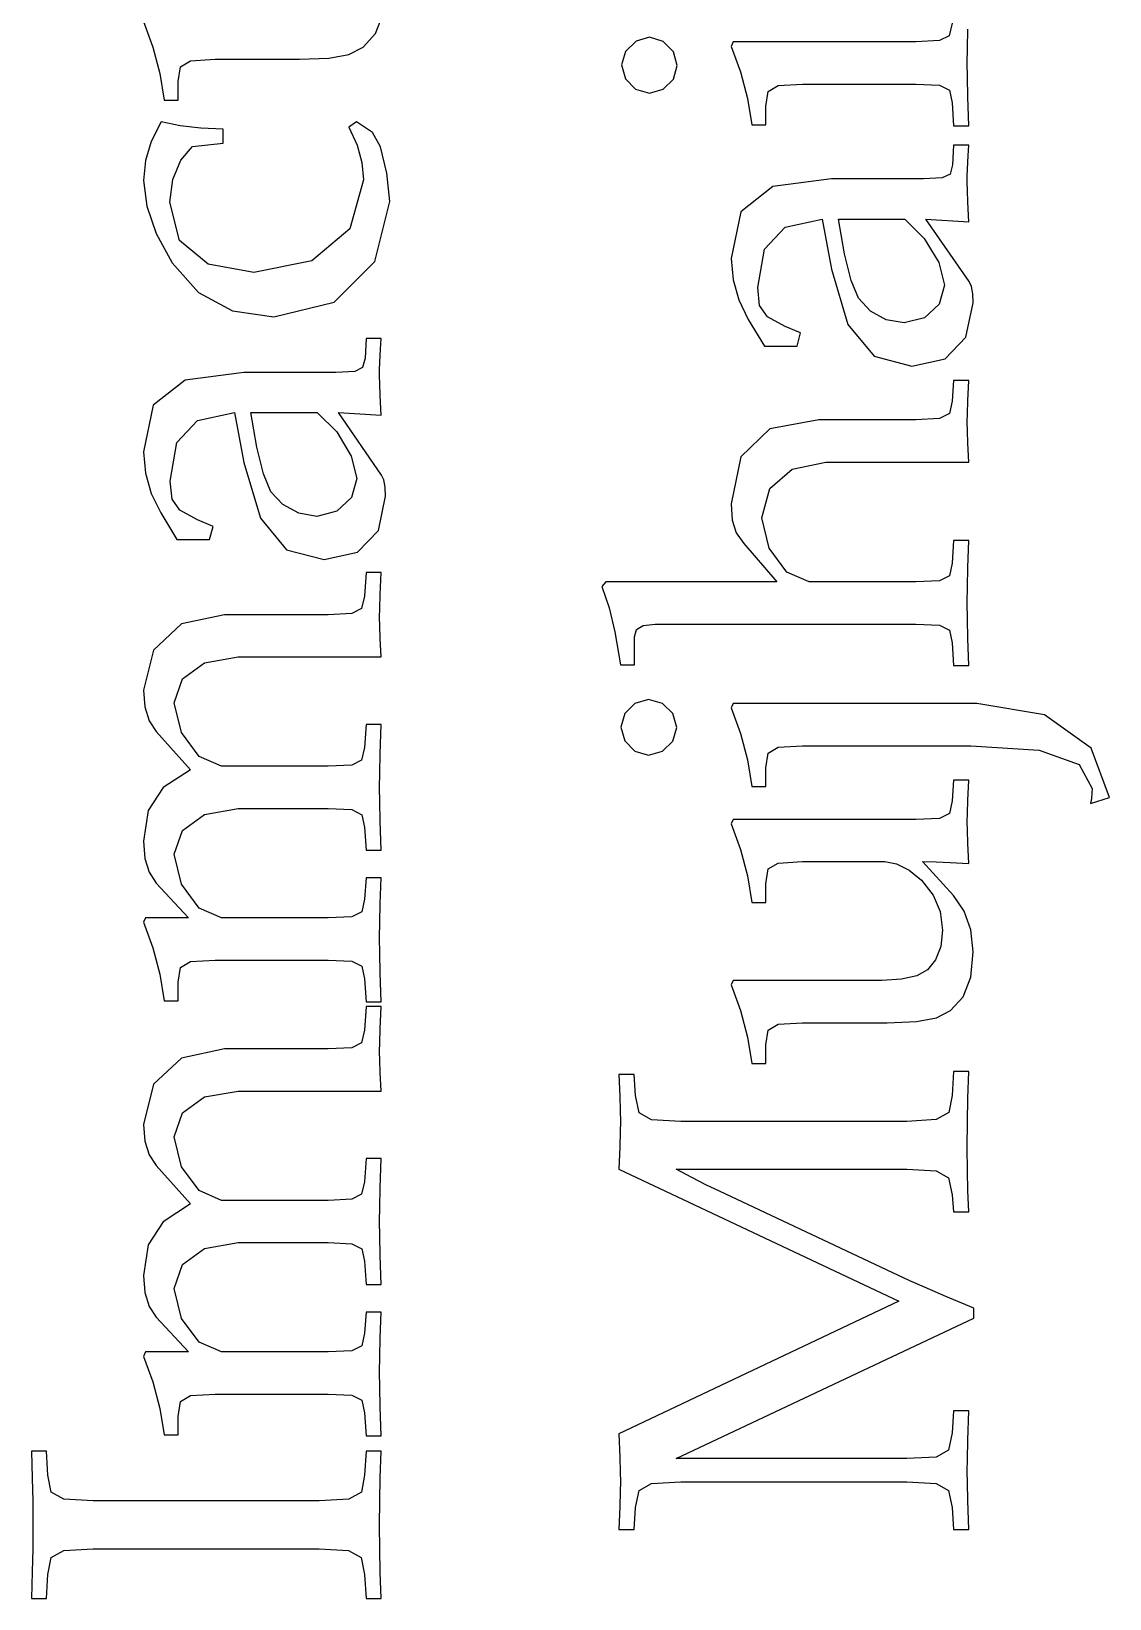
# Model space of a CAD drawing. Header units: metres. Extents: x -108.8 to -17.6, y -35.7 to 35.8.
# Drawn here: x -35.49 to -17.64, y -33.36 to -7.42 of the extents above; entities that cross this region are included whole.
import ezdxf

# ---------------------------------------------------------------- set-up
doc = ezdxf.new("R2010")
doc.units = ezdxf.units.M

msp = doc.modelspace()

# ---------------------------------------------------------------- linework, layer by layer
for p, q in [((-33.6358, -7.2536), (-33.4806, -7.67584)), ((-29.7942, -7.44992), (-29.6692, -7.12677)), ((-30.0025, -7.67865), (-29.7942, -7.44992)), ((-25.2564, -7.51361), (-25.4811, -7.58058)), ((-25.0302, -7.58089), (-25.2564, -7.51361)), ((-20.2963, -7.48798), (-20.4555, -7.56978)), ((-20.2481, -7.28027), (-20.2963, -7.48798)), ((-19.9953, -7.70186), (-19.987, -7.3781)), ((-33.4806, -7.67584), (-33.3661, -8.11475)), ((-30.2377, -7.79716), (-30.0025, -7.67865)), ((-25.654, -7.7494), (-25.7231, -7.97194)), ((-25.4811, -7.58058), (-25.654, -7.7494)), ((-24.8632, -7.75188), (-25.0302, -7.58089)), ((-24.7981, -7.98029), (-24.8632, -7.75188)), ((-23.8731, -7.58861), (-23.9064, -7.6636)), ((-23.9064, -7.6636), (-23.7512, -8.08582)), ((-20.8481, -7.58861), (-23.8731, -7.58861)), ((-20.4555, -7.56978), (-20.8481, -7.58861)), ((-19.9981, -7.93858), (-19.9953, -7.70186)), ((-33.0608, -8.24529), (-33.0253, -8.00024)), ((-33.0253, -8.00024), (-32.8602, -7.90147)), ((-32.8602, -7.90147), (-32.4525, -7.87863)), ((-32.4525, -7.87863), (-31.0525, -7.87863)), ((-31.0525, -7.87863), (-30.5673, -7.86011)), ((-30.5673, -7.86011), (-30.2377, -7.79716)), ((-25.7231, -7.97194), (-25.6577, -8.20403)), ((-24.8632, -8.2065), (-24.7981, -7.98029)), ((-19.9953, -8.17531), (-19.9981, -7.93858)), ((-33.3661, -8.11475), (-33.2941, -8.55362)), ((-33.0608, -8.55362), (-33.0608, -8.24529)), ((-25.6577, -8.20403), (-25.4886, -8.37318)), ((-25.0302, -8.37349), (-24.8632, -8.2065)), ((-23.7512, -8.08582), (-23.6367, -8.5247)), ((-23.1308, -8.31143), (-22.7231, -8.28862)), ((-22.7231, -8.28862), (-20.8481, -8.28862)), ((-20.8481, -8.28862), (-20.4574, -8.30559)), ((-19.987, -8.49908), (-19.9953, -8.17531)), ((-33.2941, -8.55362), (-33.0608, -8.55362)), ((-25.4886, -8.37318), (-25.2564, -8.43863)), ((-25.2564, -8.43863), (-25.0302, -8.37349)), ((-23.6367, -8.5247), (-23.5647, -8.96362)), ((-23.3315, -8.65529), (-23.296, -8.4102)), ((-23.296, -8.4102), (-23.1308, -8.31143)), ((-20.4574, -8.30559), (-20.2944, -8.39107)), ((-20.2944, -8.39107), (-20.2481, -8.59691)), ((-19.9731, -8.98024), (-19.987, -8.49908)), ((-23.3315, -8.96362), (-23.3315, -8.65529)), ((-20.2481, -8.59691), (-20.2231, -8.98024)), ((-33.3442, -8.91592), (-33.5087, -9.23875)), ((-33.0303, -8.97951), (-33.3442, -8.91592)), ((-32.6886, -9.019), (-33.0303, -8.97951)), ((-32.3191, -9.03258), (-32.6886, -9.019)), ((-32.3191, -9.26591), (-32.3191, -9.03258)), ((-30.1108, -8.91592), (-30.2358, -8.99927)), ((-30.2358, -8.99927), (-30.0991, -9.3002)), ((-29.8441, -9.09096), (-30.1108, -8.91592)), ((-23.5647, -8.96362), (-23.3315, -8.96362)), ((-20.2231, -8.98024), (-19.9731, -8.98024)), ((-33.5087, -9.23875), (-33.6046, -9.5542)), ((-33.021, -9.54523), (-32.8275, -9.32423)), ((-32.8275, -9.32423), (-32.3191, -9.26591)), ((-30.0991, -9.3002), (-30.0198, -9.58444)), ((-29.7151, -9.32765), (-29.8441, -9.09096)), ((-29.6065, -9.76251), (-29.7151, -9.32765)), ((-20.2231, -9.29929), (-20.2398, -9.62431)), ((-19.9731, -9.29929), (-20.2231, -9.29929)), ((-19.9814, -9.4743), (-19.9731, -9.29929)), ((-33.6046, -9.5542), (-33.6358, -9.88258)), ((-33.1534, -9.86992), (-33.021, -9.54523)), ((-30.0198, -9.58444), (-29.9941, -9.87425)), ((-19.9932, -9.69067), (-19.9814, -9.4743)), ((-29.5608, -10.2326), (-29.6065, -9.76251)), ((-22.2481, -9.85765), (-23.2188, -9.98419)), ((-20.7231, -9.85765), (-22.2481, -9.85765)), ((-20.4108, -9.8416), (-20.7231, -9.85765)), ((-20.2799, -9.77925), (-20.4108, -9.8416)), ((-20.2398, -9.62431), (-20.2799, -9.77925)), ((-19.9981, -9.91597), (-19.9975, -9.81628)), ((-19.9975, -9.81628), (-19.9932, -9.69067)), ((-33.6358, -9.88258), (-33.583, -10.3073)), ((-33.2025, -10.2409), (-33.1534, -9.86992)), ((-29.9941, -9.87425), (-30.2207, -10.6829)), ((-23.2188, -9.98419), (-23.7469, -10.4033)), ((-19.9953, -10.0456), (-19.9981, -9.91597)), ((-19.987, -10.2419), (-19.9953, -10.0456)), ((-33.583, -10.3073), (-33.4247, -10.7635)), ((-33.0398, -10.8767), (-33.2025, -10.2409)), ((-29.8077, -11.2273), (-29.5608, -10.2326)), ((-19.9731, -10.5659), (-19.987, -10.2419)), ((-23.7469, -10.4033), (-23.9064, -11.1743)), ((-23.0117, -10.6552), (-22.3981, -10.5243)), ((-22.3981, -10.5243), (-22.2481, -11.3493)), ((-22.0321, -11.0968), (-22.1315, -10.5243)), ((-22.1315, -10.5243), (-21.0314, -10.5243)), ((-21.0314, -10.5243), (-20.7089, -10.8425)), ((-19.9648, -11.5576), (-20.6815, -10.5243)), ((-20.6815, -10.5243), (-19.9731, -10.5659)), ((-33.4247, -10.7635), (-33.1608, -11.2493)), ((-32.5679, -11.2718), (-33.0398, -10.8767)), ((-30.2207, -10.6829), (-30.851, -11.2156)), ((-23.3568, -11.0212), (-23.0117, -10.6552)), ((-20.7089, -10.8425), (-20.4679, -11.2422)), ((-23.4648, -11.6577), (-23.3568, -11.0212)), ((-21.9197, -11.5379), (-22.0321, -11.0968)), ((-33.1608, -11.2493), (-32.7262, -11.7397)), ((-31.8108, -11.4076), (-32.5679, -11.2718)), ((-30.851, -11.2156), (-31.8108, -11.4076)), ((-30.4806, -11.8962), (-29.8077, -11.2273)), ((-23.9064, -11.1743), (-23.8756, -11.5283)), ((-22.2481, -11.3493), (-21.9728, -12.27)), ((-20.4679, -11.2422), (-20.3731, -11.616)), ((-23.8756, -11.5283), (-23.7818, -11.862)), ((-23.4352, -11.9555), (-23.4648, -11.6577)), ((-21.7981, -11.8327), (-21.9197, -11.5379)), ((-20.3731, -11.616), (-20.4645, -11.9299)), ((-19.929, -11.6391), (-19.9648, -11.5576)), ((-19.9061, -11.7595), (-19.929, -11.6391)), ((-32.7262, -11.7397), (-32.1621, -12.0394)), ((-31.4775, -12.1409), (-30.4806, -11.8962)), ((-23.7818, -11.862), (-23.6231, -12.1826)), ((-21.5997, -12.0459), (-21.7981, -11.8327)), ((-20.4645, -11.9299), (-20.704, -12.1549)), ((-20.0191, -12.4762), (-19.8981, -11.9077)), ((-19.8981, -11.9077), (-19.9061, -11.7595)), ((-32.1621, -12.0394), (-31.4775, -12.1409)), ((-23.6231, -12.1826), (-23.3564, -12.6243)), ((-23.3055, -12.1404), (-23.4352, -11.9555)), ((-23.0148, -12.2993), (-23.3055, -12.1404)), ((-21.3382, -12.1888), (-21.5997, -12.0459)), ((-21.0398, -12.241), (-21.3382, -12.1888)), ((-20.704, -12.1549), (-21.0398, -12.241)), ((-22.7564, -12.4077), (-23.0148, -12.2993)), ((-22.8147, -12.6243), (-22.7564, -12.4077)), ((-21.9728, -12.27), (-21.5401, -12.7925)), ((-29.9525, -12.5016), (-29.9692, -12.8266)), ((-29.7025, -12.5016), (-29.9525, -12.5016)), ((-29.7225, -12.893), (-29.7108, -12.6766)), ((-29.7108, -12.6766), (-29.7025, -12.5016)), ((-23.3564, -12.6243), (-22.8147, -12.6243)), ((-20.366, -12.8336), (-20.0191, -12.4762)), ((-29.9692, -12.8266), (-30.0093, -12.9816)), ((-29.7269, -13.0186), (-29.7225, -12.893)), ((-21.5401, -12.7925), (-20.9148, -12.9577)), ((-20.9148, -12.9577), (-20.366, -12.8336)), ((-32.9482, -13.1865), (-33.4763, -13.6056)), ((-31.9775, -13.06), (-32.9482, -13.1865)), ((-30.4525, -13.06), (-31.9775, -13.06)), ((-30.1401, -13.0439), (-30.4525, -13.06)), ((-30.0093, -12.9816), (-30.1401, -13.0439)), ((-29.7275, -13.1183), (-29.7269, -13.0186)), ((-29.7247, -13.2479), (-29.7275, -13.1183)), ((-20.2231, -13.1939), (-20.2481, -13.5356)), ((-19.9731, -13.1939), (-20.2231, -13.1939)), ((-19.987, -13.5307), (-19.9731, -13.1939)), ((-29.7164, -13.4442), (-29.7247, -13.2479)), ((-29.7025, -13.7683), (-29.7164, -13.4442)), ((-33.4763, -13.6056), (-33.6358, -14.3766)), ((-32.7411, -13.8575), (-32.1275, -13.7266)), ((-32.1275, -13.7266), (-31.9775, -14.5516)), ((-31.7615, -14.2992), (-31.8609, -13.7266)), ((-31.8609, -13.7266), (-30.7608, -13.7266)), ((-30.7608, -13.7266), (-30.4383, -14.0448)), ((-29.6941, -14.7599), (-30.4108, -13.7266)), ((-30.4108, -13.7266), (-29.7025, -13.7683)), ((-20.2944, -13.7433), (-20.4574, -13.8251)), ((-20.2481, -13.5356), (-20.2944, -13.7433)), ((-19.9981, -13.8856), (-19.9953, -13.7433)), ((-19.9953, -13.7433), (-19.987, -13.5307)), ((-33.0861, -14.2235), (-32.7411, -13.8575)), ((-23.2657, -13.9974), (-23.7472, -14.46)), ((-22.4564, -13.844), (-23.2657, -13.9974)), ((-20.8481, -13.844), (-22.4564, -13.844)), ((-20.4574, -13.8251), (-20.8481, -13.844)), ((-19.9953, -14.0341), (-19.9981, -13.8856)), ((-33.1942, -14.86), (-33.0861, -14.2235)), ((-30.4383, -14.0448), (-30.1973, -14.4445)), ((-19.987, -14.2344), (-19.9953, -14.0341)), ((-19.9731, -14.544), (-19.987, -14.2344)), ((-33.6358, -14.3766), (-33.6049, -14.7306)), ((-31.6491, -14.7402), (-31.7615, -14.2992)), ((-30.1973, -14.4445), (-30.1025, -14.8183)), ((-23.7472, -14.46), (-23.9064, -15.2356)), ((-33.6049, -14.7306), (-33.5111, -15.0643)), ((-31.9775, -14.5516), (-31.7022, -15.4723)), ((-31.5275, -15.035), (-31.6491, -14.7402)), ((-29.6584, -14.8414), (-29.6941, -14.7599)), ((-23.2663, -14.981), (-22.8993, -14.6597)), ((-22.8993, -14.6597), (-22.3398, -14.544)), ((-22.3398, -14.544), (-19.9731, -14.544)), ((-33.1645, -15.1578), (-33.1942, -14.86)), ((-31.329, -15.2482), (-31.5275, -15.035)), ((-30.1025, -14.8183), (-30.1939, -15.1322)), ((-29.6355, -14.9618), (-29.6584, -14.8414)), ((-29.6275, -15.11), (-29.6355, -14.9618)), ((-23.3981, -15.4689), (-23.2663, -14.981)), ((-33.5111, -15.0643), (-33.3525, -15.385)), ((-33.0349, -15.3427), (-33.1645, -15.1578)), ((-31.0676, -15.3911), (-31.329, -15.2482)), ((-30.1939, -15.1322), (-30.4334, -15.3572)), ((-29.7485, -15.6785), (-29.6275, -15.11)), ((-23.9064, -15.2356), (-23.8876, -15.5044)), ((-33.3525, -15.385), (-33.0858, -15.8266)), ((-32.7442, -15.5016), (-33.0349, -15.3427)), ((-32.4858, -15.61), (-32.7442, -15.5016)), ((-31.7022, -15.4723), (-31.2695, -15.9949)), ((-30.7692, -15.4433), (-31.0676, -15.3911)), ((-30.4334, -15.3572), (-30.7692, -15.4433)), ((-23.8876, -15.5044), (-23.8225, -15.714)), ((-23.2784, -15.9692), (-23.3981, -15.4689)), ((-32.5441, -15.8266), (-32.4858, -15.61)), ((-30.0954, -16.0359), (-29.7485, -15.6785)), ((-23.8225, -15.714), (-23.6981, -15.894)), ((-33.0858, -15.8266), (-32.5441, -15.8266)), ((-31.2695, -15.9949), (-30.6442, -16.16)), ((-30.6442, -16.16), (-30.0954, -16.0359)), ((-23.6981, -15.894), (-23.1481, -16.5273)), ((-22.9845, -16.3659), (-23.2784, -15.9692)), ((-20.2231, -15.8439), (-20.2481, -16.2189)), ((-19.9731, -15.8439), (-20.2231, -15.8439)), ((-19.987, -16.2896), (-19.9731, -15.8439)), ((-20.2481, -16.2189), (-20.2944, -16.4285)), ((-19.9953, -16.6094), (-19.987, -16.2896)), ((-29.9525, -16.3708), (-29.9775, -16.7625)), ((-29.7025, -16.3708), (-29.9525, -16.3708)), ((-29.7164, -16.739), (-29.7025, -16.3708)), ((-25.9814, -16.5273), (-26.0481, -16.6023)), ((-26.0481, -16.6023), (-25.9274, -16.956)), ((-23.1481, -16.5273), (-25.9814, -16.5273)), ((-22.6148, -16.5273), (-22.9845, -16.3659)), ((-20.8481, -16.5273), (-22.6148, -16.5273)), ((-20.4574, -16.5121), (-20.8481, -16.5273)), ((-20.2944, -16.4285), (-20.4574, -16.5121)), ((-29.9775, -16.7625), (-30.0257, -16.9702)), ((-29.7247, -16.9665), (-29.7164, -16.739)), ((-19.9981, -16.8773), (-19.9953, -16.6094)), ((-32.2942, -17.0708), (-33.0087, -17.2245)), ((-30.5775, -17.0708), (-32.2942, -17.0708)), ((-30.1849, -17.052), (-30.5775, -17.0708)), ((-30.0257, -16.9702), (-30.1849, -17.052)), ((-29.7275, -17.1125), (-29.7247, -16.9665)), ((-29.7247, -17.2628), (-29.7275, -17.1125)), ((-25.9274, -16.956), (-25.8327, -17.3541)), ((-19.9953, -17.1452), (-19.9981, -16.8773)), ((-33.0087, -17.2245), (-33.4713, -17.656)), ((-29.7164, -17.465), (-29.7247, -17.2628)), ((-25.8327, -17.3541), (-25.7398, -17.9023)), ((-25.5065, -17.4356), (-25.4734, -17.3149)), ((-25.4734, -17.3149), (-25.3645, -17.248)), ((-25.3645, -17.248), (-25.1648, -17.2273)), ((-25.1648, -17.2273), (-20.8481, -17.2273)), ((-20.8481, -17.2273), (-20.4574, -17.2461)), ((-20.4574, -17.2461), (-20.2944, -17.3279)), ((-20.2944, -17.3279), (-20.2481, -17.5356)), ((-19.987, -17.465), (-19.9953, -17.1452)), ((-29.7025, -17.7709), (-29.7164, -17.465)), ((-25.5065, -17.9023), (-25.5065, -17.4356)), ((-20.2481, -17.5356), (-20.2231, -17.9106)), ((-19.9731, -17.9106), (-19.987, -17.465)), ((-33.4713, -17.656), (-33.6358, -18.3208)), ((-32.9939, -18.1326), (-32.625, -17.8675)), ((-32.625, -17.8675), (-32.0692, -17.7709)), ((-32.0692, -17.7709), (-29.7025, -17.7709)), ((-33.1275, -18.5292), (-32.9939, -18.1326)), ((-25.7398, -17.9023), (-25.5065, -17.9023)), ((-20.2231, -17.9106), (-19.9731, -17.9106)), ((-33.6358, -18.3208), (-33.6133, -18.598)), ((-33.6133, -18.598), (-33.5445, -18.827)), ((-33.0077, -19.0236), (-33.1275, -18.5292)), ((-25.4994, -18.5384), (-25.6663, -18.7054)), ((-25.2731, -18.4733), (-25.4994, -18.5384)), ((-25.041, -18.5387), (-25.2731, -18.4733)), ((-24.8719, -18.7078), (-25.041, -18.5387)), ((-23.8731, -18.5399), (-23.9064, -18.6149)), ((-23.9064, -18.6149), (-23.7512, -19.0371)), ((-19.8398, -18.5399), (-23.8731, -18.5399)), ((-18.7194, -18.731), (-19.8398, -18.5399)), ((-33.5445, -18.827), (-33.4275, -19.0042)), ((-29.9525, -18.8875), (-29.9775, -19.2709)), ((-29.7025, -18.8875), (-29.9525, -18.8875)), ((-29.7164, -19.3724), (-29.7025, -18.8875)), ((-25.6663, -18.7054), (-25.7315, -18.9315)), ((-25.7315, -18.9315), (-25.6663, -19.16)), ((-24.8064, -18.9399), (-24.8719, -18.7078)), ((-17.9435, -19.2794), (-18.7194, -18.731)), ((-33.4275, -19.0042), (-32.8608, -19.6375)), ((-32.7139, -19.4181), (-33.0077, -19.0236)), ((-25.6663, -19.16), (-25.4994, -19.3309)), ((-25.0447, -19.3313), (-24.8737, -19.1624)), ((-24.8737, -19.1624), (-24.8064, -18.9399)), ((-23.7512, -19.0371), (-23.6367, -19.476)), ((-32.3442, -19.5792), (-32.7139, -19.4181)), ((-29.9775, -19.2709), (-30.0257, -19.4786)), ((-29.7247, -19.6943), (-29.7164, -19.3724)), ((-25.4994, -19.3309), (-25.2731, -19.3982)), ((-25.2731, -19.3982), (-25.0447, -19.3313)), ((-23.3315, -19.6066), (-23.296, -19.3615)), ((-23.296, -19.3615), (-23.1308, -19.2627)), ((-23.1308, -19.2627), (-22.7231, -19.2399)), ((-22.7231, -19.2399), (-19.9398, -19.2399)), ((-19.9398, -19.2399), (-18.8043, -19.3161)), ((-18.8043, -19.3161), (-18.1447, -19.5498)), ((-17.6398, -20.0983), (-17.9435, -19.2794)), ((-32.8608, -19.6375), (-33.3099, -19.9332)), ((-30.5775, -19.5792), (-32.3442, -19.5792)), ((-30.1849, -19.5604), (-30.5775, -19.5792)), ((-30.0257, -19.4786), (-30.1849, -19.5604)), ((-29.7275, -19.9292), (-29.7247, -19.6943)), ((-23.6367, -19.476), (-23.5647, -19.9149)), ((-23.3315, -19.9149), (-23.3315, -19.6066)), ((-18.1447, -19.5498), (-17.9315, -19.9483)), ((-33.3099, -19.9332), (-33.559, -20.314)), ((-29.7247, -20.1659), (-29.7275, -19.9292)), ((-23.5647, -19.9149), (-23.3315, -19.9149)), ((-20.2231, -19.8084), (-20.2481, -20.1501)), ((-19.9731, -19.8084), (-20.2231, -19.8084)), ((-19.987, -20.1451), (-19.9731, -19.8084)), ((-17.9315, -19.9483), (-17.9342, -20.026)), ((-29.7164, -20.4897), (-29.7247, -20.1659)), ((-20.2481, -20.1501), (-20.2944, -20.3596)), ((-19.9953, -20.3578), (-19.987, -20.1451)), ((-17.9564, -20.1983), (-17.6398, -20.0983)), ((-17.9426, -20.1149), (-17.9564, -20.1983)), ((-17.9342, -20.026), (-17.9426, -20.1149)), ((-33.559, -20.314), (-33.6358, -20.8208)), ((-32.9939, -20.6409), (-32.625, -20.3758)), ((-32.625, -20.3758), (-32.0692, -20.2791)), ((-32.0692, -20.2791), (-30.5775, -20.2791)), ((-30.5775, -20.2791), (-30.1868, -20.2961)), ((-30.1868, -20.2961), (-30.0238, -20.3816)), ((-30.0238, -20.3816), (-29.9775, -20.5875)), ((-29.7025, -20.9708), (-29.7164, -20.4897)), ((-23.8731, -20.4584), (-23.9064, -20.5334)), ((-20.8481, -20.4584), (-23.8731, -20.4584)), ((-20.4574, -20.4433), (-20.8481, -20.4584)), ((-20.2944, -20.3596), (-20.4574, -20.4433)), ((-19.9981, -20.5001), (-19.9953, -20.3578)), ((-33.1275, -21.0375), (-32.9939, -20.6409)), ((-29.9775, -20.5875), (-29.9525, -20.9708)), ((-23.9064, -20.5334), (-23.7512, -20.9556)), ((-19.9953, -20.6442), (-19.9981, -20.5001)), ((-19.987, -20.8532), (-19.9953, -20.6442)), ((-33.6358, -20.8208), (-33.6133, -21.1039)), ((-29.9525, -20.9708), (-29.7025, -20.9708)), ((-23.7512, -20.9556), (-23.6367, -21.3945)), ((-19.9731, -21.1918), (-19.987, -20.8532)), ((-33.6133, -21.1039), (-33.5445, -21.335)), ((-33.0077, -21.532), (-33.1275, -21.0375)), ((-23.296, -21.28), (-23.1308, -21.1813)), ((-23.1308, -21.1813), (-22.7231, -21.1584)), ((-22.7231, -21.1584), (-21.3648, -21.1584)), ((-21.3648, -21.1584), (-21.1682, -21.1958)), ((-21.1682, -21.1958), (-20.9586, -21.3016)), ((-20.2231, -21.7168), (-20.7398, -21.1584)), ((-20.7398, -21.1584), (-20.5114, -21.1615)), ((-20.5114, -21.1615), (-20.2793, -21.172)), ((-20.2793, -21.172), (-19.9731, -21.1918)), ((-33.5445, -21.335), (-33.4275, -21.5125)), ((-33.4275, -21.5125), (-32.8942, -22.0875)), ((-29.9525, -21.4292), (-29.9775, -21.7791)), ((-29.7025, -21.4292), (-29.9525, -21.4292)), ((-29.7164, -21.8548), (-29.7025, -21.4292)), ((-23.6367, -21.3945), (-23.5647, -21.8335)), ((-23.3315, -21.5251), (-23.296, -21.28)), ((-23.3315, -21.8335), (-23.3315, -21.5251)), ((-20.9586, -21.3016), (-20.7565, -21.4667)), ((-20.7565, -21.4667), (-20.562, -21.7121)), ((-32.7139, -21.9264), (-33.0077, -21.532)), ((-29.9775, -21.7791), (-30.0238, -21.9887)), ((-20.562, -21.7121), (-20.4454, -21.9853)), ((-20.0463, -21.9772), (-20.2231, -21.7168)), ((-32.3442, -22.0875), (-32.7139, -21.9264)), ((-30.0238, -21.9887), (-30.1868, -22.0724)), ((-29.7247, -22.1619), (-29.7164, -21.8548)), ((-23.5647, -21.8335), (-23.3315, -21.8335)), ((-20.4454, -21.9853), (-20.4065, -22.2917)), ((-19.9361, -22.2896), (-20.0463, -21.9772)), ((-33.6025, -22.0875), (-33.6358, -22.1625)), ((-33.6358, -22.1625), (-33.4806, -22.5847)), ((-32.8942, -22.0875), (-33.6025, -22.0875)), ((-30.5775, -22.0875), (-32.3442, -22.0875)), ((-30.1868, -22.0724), (-30.5775, -22.0875)), ((-29.7275, -22.4209), (-29.7247, -22.1619)), ((-20.4065, -22.2917), (-20.4361, -22.5624)), ((-19.8981, -22.6501), (-19.9361, -22.2896)), ((-29.7247, -22.673), (-29.7275, -22.4209)), ((-20.4361, -22.5624), (-20.5213, -22.785)), ((-33.4806, -22.5847), (-33.3661, -23.0236)), ((-33.0253, -22.9091), (-32.8602, -22.8104)), ((-32.8602, -22.8104), (-32.4525, -22.7875)), ((-32.4525, -22.7875), (-30.5775, -22.7875)), ((-30.5775, -22.7875), (-30.1868, -22.8064)), ((-30.1868, -22.8064), (-30.0238, -22.8881)), ((-29.7164, -22.9993), (-29.7247, -22.673)), ((-20.5213, -22.785), (-20.6564, -22.9501)), ((-19.9398, -23.0732), (-19.8981, -22.6501)), ((-33.3661, -23.0236), (-33.2941, -23.4625)), ((-33.0608, -23.1542), (-33.0253, -22.9091)), ((-30.0238, -22.8881), (-29.9775, -23.0959)), ((-29.7025, -23.4792), (-29.7164, -22.9993)), ((-20.8308, -23.0473), (-21.0848, -23.1056)), ((-20.6564, -22.9501), (-20.8308, -23.0473)), ((-20.0648, -23.3964), (-19.9398, -23.0732)), ((-33.0608, -23.4625), (-33.0608, -23.1542)), ((-29.9775, -23.0959), (-29.9525, -23.4792)), ((-23.8731, -23.1251), (-23.9064, -23.2001)), ((-23.9064, -23.2001), (-23.7512, -23.6223)), ((-21.4148, -23.1251), (-23.8731, -23.1251)), ((-21.0848, -23.1056), (-21.4148, -23.1251)), ((-33.2941, -23.4625), (-33.0608, -23.4625)), ((-29.9525, -23.5567), (-29.9775, -23.9484)), ((-29.9525, -23.4792), (-29.7025, -23.4792)), ((-29.7025, -23.5567), (-29.9525, -23.5567)), ((-29.7164, -23.9249), (-29.7025, -23.5567)), ((-20.2731, -23.6251), (-20.0648, -23.3964)), ((-23.7512, -23.6223), (-23.6367, -24.0612)), ((-23.296, -23.9467), (-23.1308, -23.8479)), ((-23.1308, -23.8479), (-22.7231, -23.8251)), ((-22.7231, -23.8251), (-21.3231, -23.8251)), ((-21.3231, -23.8251), (-20.8379, -23.8066)), ((-20.8379, -23.8066), (-20.5083, -23.7436)), ((-20.5083, -23.7436), (-20.2731, -23.6251)), ((-29.9775, -23.9484), (-30.0257, -24.1561)), ((-29.7247, -24.1524), (-29.7164, -23.9249)), ((-23.6367, -24.0612), (-23.5647, -24.5001)), ((-23.3315, -24.1918), (-23.296, -23.9467)), ((-32.2942, -24.2567), (-33.0087, -24.4104)), ((-30.5775, -24.2567), (-32.2942, -24.2567)), ((-30.1849, -24.2379), (-30.5775, -24.2567)), ((-30.0257, -24.1561), (-30.1849, -24.2379)), ((-29.7275, -24.2984), (-29.7247, -24.1524)), ((-29.7247, -24.4487), (-29.7275, -24.2984)), ((-23.3315, -24.5001), (-23.3315, -24.1918)), ((-33.0087, -24.4104), (-33.4713, -24.8419)), ((-29.7164, -24.6509), (-29.7247, -24.4487)), ((-23.5647, -24.5001), (-23.3315, -24.5001)), ((-20.2231, -24.632), (-20.2481, -25.032)), ((-19.9731, -24.632), (-20.2231, -24.632)), ((-19.987, -25.073), (-19.9731, -24.632)), ((-33.4713, -24.8419), (-33.6358, -25.5067)), ((-29.7025, -24.9567), (-29.7164, -24.6509)), ((-25.5148, -24.682), (-25.7648, -24.682)), ((-25.7648, -24.682), (-25.7509, -25.0403)), ((-25.4898, -25.032), (-25.5148, -24.682)), ((-32.9939, -25.3185), (-32.625, -25.0533)), ((-32.625, -25.0533), (-32.0692, -24.9567)), ((-32.0692, -24.9567), (-29.7025, -24.9567)), ((-25.7509, -25.0403), (-25.7426, -25.282)), ((-25.4305, -25.3144), (-25.4898, -25.032)), ((-20.2481, -25.032), (-20.3018, -25.3107)), ((-19.9953, -25.4659), (-19.987, -25.073)), ((-33.1275, -25.7151), (-32.9939, -25.3185)), ((-25.7426, -25.282), (-25.7398, -25.457)), ((-25.2268, -25.4301), (-25.4305, -25.3144)), ((-20.3018, -25.3107), (-20.5111, -25.4283)), ((-33.6358, -25.5067), (-33.6133, -25.7839)), ((-25.7426, -25.6289), (-25.7509, -25.8767)), ((-25.7398, -25.457), (-25.7426, -25.6289)), ((-24.7398, -25.457), (-25.2268, -25.4301)), ((-20.9981, -25.457), (-24.7398, -25.457)), ((-20.5111, -25.4283), (-20.9981, -25.457)), ((-19.9981, -25.8903), (-19.9953, -25.4659)), ((-33.6133, -25.7839), (-33.5445, -26.0129)), ((-33.0077, -26.2095), (-33.1275, -25.7151)), ((-25.7509, -25.8767), (-25.7648, -26.2486)), ((-19.9953, -26.2743), (-19.9981, -25.8903)), ((-33.5445, -26.0129), (-33.4275, -26.19)), ((-33.4275, -26.19), (-32.8608, -26.8234)), ((-29.9525, -26.0734), (-29.9775, -26.4567)), ((-29.7025, -26.0734), (-29.9525, -26.0734)), ((-29.7164, -26.5583), (-29.7025, -26.0734)), ((-32.7139, -26.604), (-33.0077, -26.2095)), ((-29.9775, -26.4567), (-30.0257, -26.6644)), ((-25.7648, -26.2486), (-21.1315, -28.432)), ((-24.5568, -26.3863), (-24.8148, -26.2486)), ((-24.8148, -26.2486), (-20.9981, -26.2486)), ((-24.3284, -26.5054), (-24.5568, -26.3863)), ((-20.9981, -26.2486), (-20.5111, -26.2755)), ((-20.5111, -26.2755), (-20.3074, -26.3913)), ((-20.3074, -26.3913), (-20.2481, -26.6737)), ((-19.987, -26.6064), (-19.9953, -26.2743)), ((-32.3442, -26.7651), (-32.7139, -26.604)), ((-30.0257, -26.6644), (-30.1849, -26.7462)), ((-29.7247, -26.8802), (-29.7164, -26.5583)), ((-24.0981, -26.6153), (-24.3284, -26.5054)), ((-20.9481, -28.0987), (-24.0981, -26.6153)), ((-20.2481, -26.6737), (-20.2231, -26.957)), ((-19.9731, -26.957), (-19.987, -26.6064)), ((-32.8608, -26.8234), (-33.3099, -27.1191)), ((-30.5775, -26.7651), (-32.3442, -26.7651)), ((-30.1849, -26.7462), (-30.5775, -26.7651)), ((-29.7275, -27.1151), (-29.7247, -26.8802)), ((-20.2231, -26.957), (-19.9731, -26.957)), ((-33.3099, -27.1191), (-33.559, -27.4999)), ((-29.7247, -27.3518), (-29.7275, -27.1151)), ((-32.625, -27.5616), (-32.0692, -27.465)), ((-32.0692, -27.465), (-30.5775, -27.465)), ((-30.5775, -27.465), (-30.1868, -27.482)), ((-30.1868, -27.482), (-30.0238, -27.5675)), ((-29.7164, -27.6755), (-29.7247, -27.3518)), ((-33.559, -27.4999), (-33.6358, -28.0067)), ((-32.9939, -27.8268), (-32.625, -27.5616)), ((-30.0238, -27.5675), (-29.9775, -27.7734)), ((-29.7025, -28.1567), (-29.7164, -27.6755)), ((-33.6358, -28.0067), (-33.6133, -28.2897)), ((-33.1275, -28.2234), (-32.9939, -27.8268)), ((-29.9775, -27.7734), (-29.9525, -28.1567)), ((-33.0077, -28.7178), (-33.1275, -28.2234)), ((-29.9525, -28.1567), (-29.7025, -28.1567)), ((-20.7034, -28.2042), (-20.9481, -28.0987)), ((-20.3512, -28.3542), (-20.7034, -28.2042)), ((-33.6133, -28.2897), (-33.5445, -28.5209)), ((-33.5445, -28.5209), (-33.4275, -28.6984)), ((-21.1315, -28.432), (-25.7648, -30.632)), ((-19.8898, -28.5487), (-20.3512, -28.3542)), ((-33.4275, -28.6984), (-32.8942, -29.2734)), ((-32.7139, -29.1123), (-33.0077, -28.7178)), ((-29.9525, -28.6151), (-29.9775, -28.965)), ((-29.7025, -28.6151), (-29.9525, -28.6151)), ((-29.7164, -29.0407), (-29.7025, -28.6151)), ((-24.8148, -31.0403), (-19.8898, -28.7153)), ((-19.8898, -28.7153), (-19.8898, -28.5487)), ((-29.9775, -28.965), (-30.0238, -29.1746)), ((-29.7247, -29.3478), (-29.7164, -29.0407)), ((-33.6025, -29.2734), (-33.6358, -29.3484)), ((-32.8942, -29.2734), (-33.6025, -29.2734)), ((-32.3442, -29.2734), (-32.7139, -29.1123)), ((-30.5775, -29.2734), (-32.3442, -29.2734)), ((-30.1868, -29.2583), (-30.5775, -29.2734)), ((-30.0238, -29.1746), (-30.1868, -29.2583)), ((-33.6358, -29.3484), (-33.4806, -29.7706)), ((-29.7275, -29.6067), (-29.7247, -29.3478)), ((-33.4806, -29.7706), (-33.3661, -30.2095)), ((-29.7247, -29.8589), (-29.7275, -29.6067)), ((-33.0253, -30.095), (-32.8602, -29.9962)), ((-32.8602, -29.9962), (-32.4525, -29.9734)), ((-32.4525, -29.9734), (-30.5775, -29.9734)), ((-30.5775, -29.9734), (-30.1868, -29.9922)), ((-30.1868, -29.9922), (-30.0238, -30.074)), ((-30.0238, -30.074), (-29.9775, -30.2817)), ((-29.7164, -30.1851), (-29.7247, -29.8589)), ((-33.3661, -30.2095), (-33.2941, -30.6484)), ((-33.0608, -30.3401), (-33.0253, -30.095)), ((-33.0608, -30.6484), (-33.0608, -30.3401)), ((-29.9775, -30.2817), (-29.9525, -30.6651)), ((-29.7025, -30.6651), (-29.7164, -30.1851)), ((-20.2231, -30.2487), (-20.2481, -30.6153)), ((-19.9731, -30.2487), (-20.2231, -30.2487)), ((-19.987, -30.7357), (-19.9731, -30.2487)), ((-33.2941, -30.6484), (-33.0608, -30.6484)), ((-29.9525, -30.6651), (-29.7025, -30.6651)), ((-25.7648, -30.632), (-25.7509, -31.0169)), ((-20.2481, -30.6153), (-20.3074, -30.8978)), ((-19.9953, -31.0505), (-19.987, -30.7357)), ((-35.2442, -30.9159), (-35.4941, -30.9159)), ((-35.4941, -30.9159), (-35.4803, -31.3613)), ((-35.2192, -31.3159), (-35.2442, -30.9159)), ((-29.9525, -30.9159), (-29.9775, -31.3159)), ((-29.7025, -30.9159), (-29.9525, -30.9159)), ((-29.7164, -31.3557), (-29.7025, -30.9159)), ((-25.7509, -31.0169), (-25.7426, -31.261)), ((-20.9981, -31.0403), (-24.8148, -31.0403)), ((-20.5111, -31.0135), (-20.9981, -31.0403)), ((-20.3074, -30.8978), (-20.5111, -31.0135)), ((-19.9981, -31.2487), (-19.9953, -31.0505)), ((-35.4803, -31.3613), (-35.472, -31.7456)), ((-35.1636, -31.5947), (-35.2192, -31.3159)), ((-29.9775, -31.3159), (-30.0293, -31.5947)), ((-29.7247, -31.74), (-29.7164, -31.3557)), ((-25.7426, -31.261), (-25.7398, -31.4236)), ((-19.9953, -31.44), (-19.9981, -31.2487)), ((-34.9581, -31.7122), (-35.1636, -31.5947)), ((-30.0293, -31.5947), (-30.2368, -31.7122)), ((-25.7426, -31.5863), (-25.7509, -31.8304)), ((-25.7398, -31.4236), (-25.7426, -31.5863)), ((-25.4898, -31.8487), (-25.4305, -31.5663)), ((-25.4305, -31.5663), (-25.2268, -31.4505)), ((-25.2268, -31.4505), (-24.7398, -31.4236)), ((-24.7398, -31.4236), (-20.9981, -31.4236)), ((-20.9981, -31.4236), (-20.5111, -31.4505)), ((-20.5111, -31.4505), (-20.3074, -31.5663)), ((-20.3074, -31.5663), (-20.2481, -31.8487)), ((-19.987, -31.7351), (-19.9953, -31.44)), ((-35.472, -31.7456), (-35.4692, -32.1409)), ((-34.4692, -31.7409), (-34.9581, -31.7122)), ((-30.7275, -31.7409), (-34.4692, -31.7409)), ((-30.2368, -31.7122), (-30.7275, -31.7409)), ((-29.7275, -32.1409), (-29.7247, -31.74)), ((-25.7509, -31.8304), (-25.7648, -32.2153)), ((-25.5148, -32.2153), (-25.4898, -31.8487)), ((-20.2481, -31.8487), (-20.2231, -32.2153)), ((-19.9731, -32.2153), (-19.987, -31.7351)), ((-35.4692, -32.1409), (-35.472, -32.5304)), ((-29.7247, -32.5397), (-29.7275, -32.1409)), ((-25.7648, -32.2153), (-25.5148, -32.2153)), ((-20.2231, -32.2153), (-19.9731, -32.2153)), ((-35.472, -32.5304), (-35.4803, -32.9125)), ((-35.2192, -32.9576), (-35.1636, -32.6789)), ((-35.1636, -32.6789), (-34.9581, -32.5613)), ((-34.9581, -32.5613), (-34.4692, -32.5326)), ((-34.4692, -32.5326), (-30.7275, -32.5326)), ((-30.7275, -32.5326), (-30.2405, -32.5613)), ((-30.2405, -32.5613), (-30.0312, -32.6789)), ((-30.0312, -32.6789), (-29.9775, -32.9576)), ((-29.7164, -32.9199), (-29.7247, -32.5397)), ((-35.4803, -32.9125), (-35.4941, -33.3576)), ((-29.7025, -33.3576), (-29.7164, -32.9199)), ((-35.2442, -33.3576), (-35.2192, -32.9576)), ((-29.9775, -32.9576), (-29.9525, -33.3576)), ((-35.4941, -33.3576), (-35.2442, -33.3576)), ((-29.9525, -33.3576), (-29.7025, -33.3576))]:
    msp.add_line(p, q)

doc.saveas('drawing.dxf')
